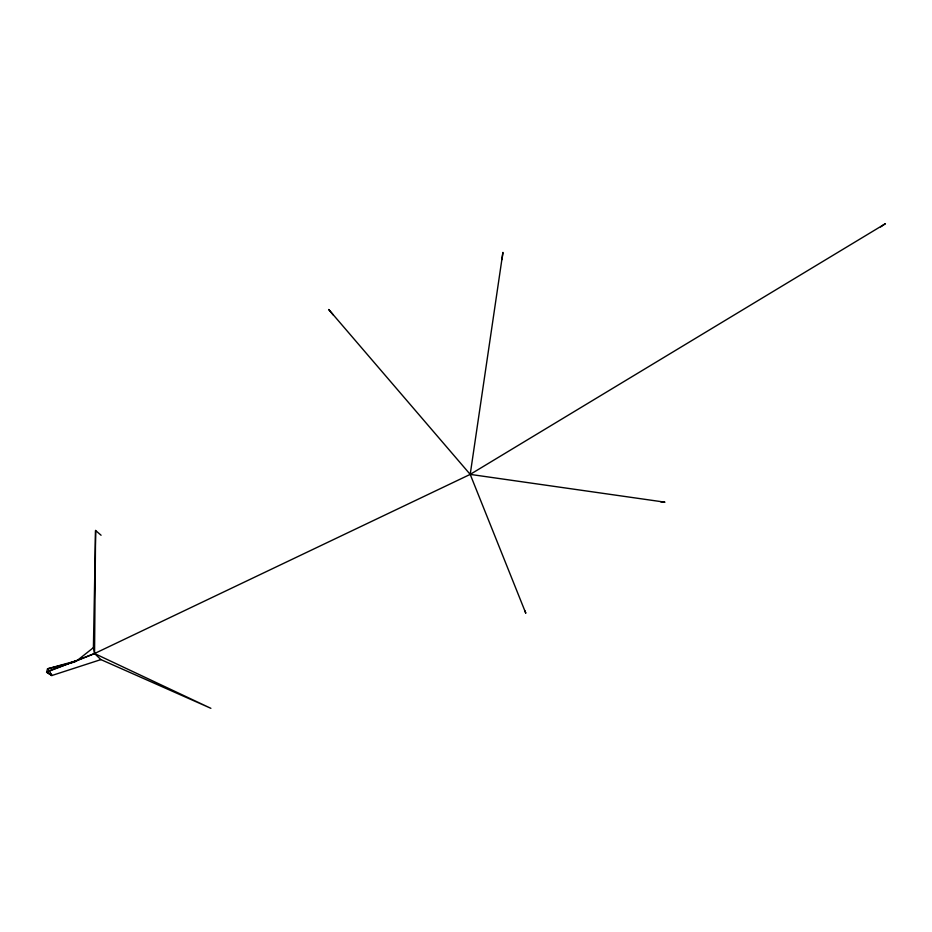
<?xml version="1.0" encoding="UTF-8"?>
<svg xmlns="http://www.w3.org/2000/svg" width="932" height="932" viewBox="0 0 932 932"><rect width="100%" height="100%" fill="white"/><g stroke="black" fill="none" stroke-linecap="round" stroke-linejoin="round"><path stroke-width="1.4" d="M100.901 659.6L51.854 675.514L46.6 672.182L94.551 653.542L210.888 708.32L100.901 659.6L94.551 653.542L95.588 530.483L101.075 535.248M78.393 660.077L94.551 653.542L93.41 647.658L95.588 530.483M501.998 259.585L502.919 252.397L470.206 474.388L525.811 613.244L524.739 610.565M77.053 660.625L47.532 668.815L49.163 670.691L77.053 660.625L93.41 647.658M880.6 226.919L885.4 223.68L470.206 474.388L94.551 653.542M68.187 663.642L47.532 668.815L46.6 672.182L51.854 675.514L49.163 670.691M70.937 662.955L75.073 661.918M660.625 501.765L664.947 502.185L470.206 474.388L328.716 309.494L333.353 315.074M50.41 673.277L51.854 675.514"/></g></svg>
